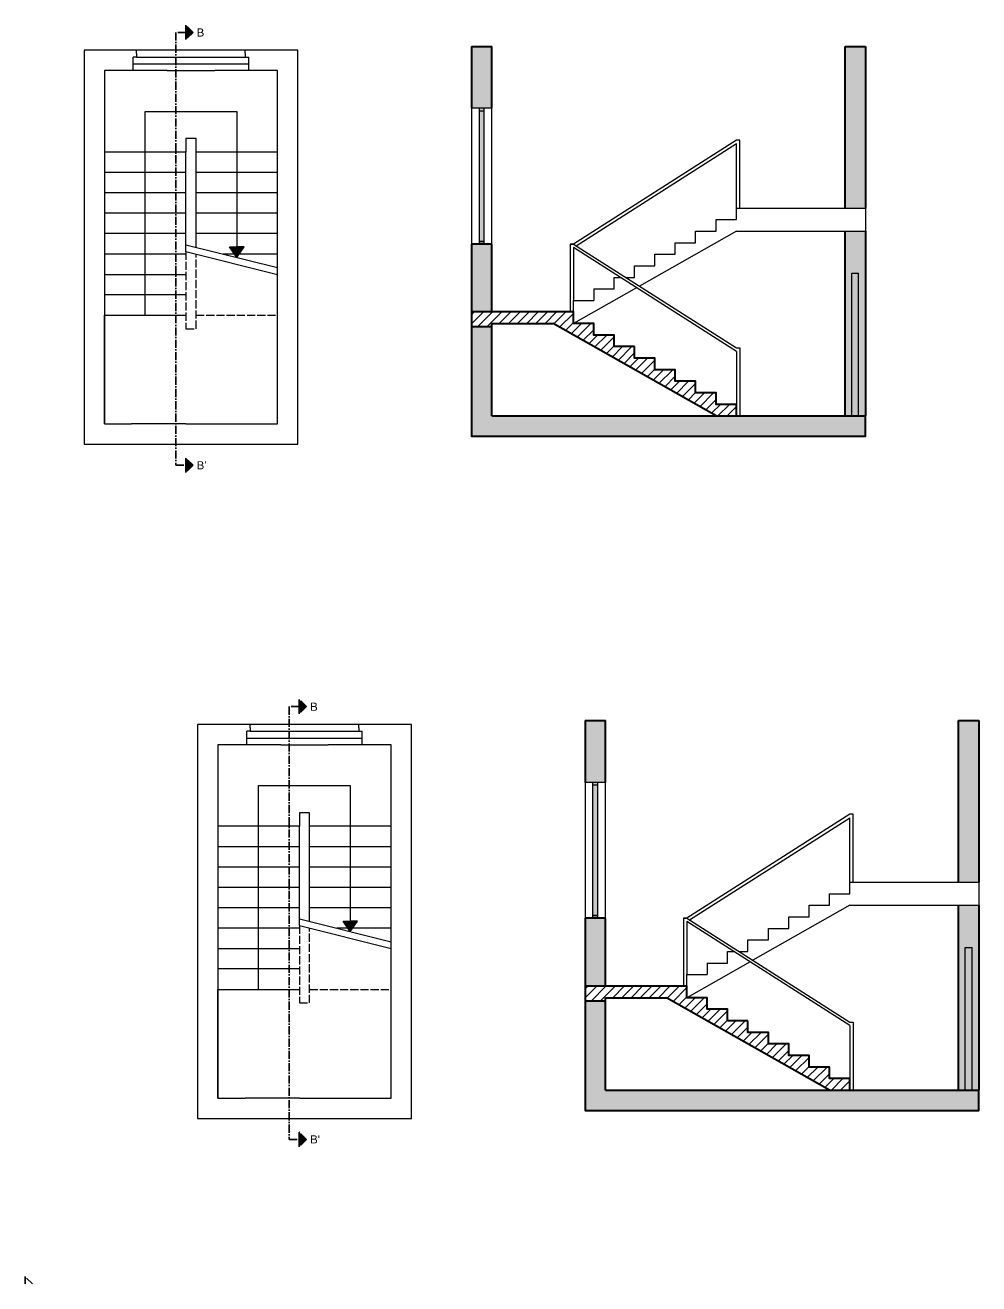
# Model space of a CAD drawing. Header units: millimetres. Extents: x -10077 to 9897, y -674 to 9335.
# Drawn here: x 3005 to 4410, y 76 to 1929 of the extents above; entities that cross this region are included whole.
import ezdxf

# ---------------------------------------------------------------- set-up
doc = ezdxf.new("R2010")
doc.units = ezdxf.units.MM
doc.linetypes.add('ACAD_ISO02W100', pattern=[15, 12, -3])
doc.linetypes.add('ACAD_ISO10W100', pattern=[18, 12, -3, 0, -3])
doc.layers.add('linee di sezione', color=201, linetype='ACAD_ISO10W100', lineweight=35)
doc.layers.add('muri grandi', color=7, linetype='Continuous', lineweight=40)
for name, color, linetype in [('porte', 42, 'Continuous'), ('solid', 254, 'Continuous'), ('tratteggiata', 7, 'ACAD_ISO02W100'), ('vetro', 140, 'Continuous')]:
    doc.layers.add(name, color=color, linetype=linetype)
doc.styles.get("Standard").update_dxf_attribs({"font": 'arial.ttf'})

msp = doc.modelspace()

# ---------------------------------------------------------------- hatches: boundary and pattern name
h = msp.add_hatch(color=256)
h.dxf.hatch_style = 1
h.paths.add_polyline_path([(3317.2, 1586.9), (3327.8, 1602.5), (3317.2, 1602.5), (3306.6, 1602.5)])
h = msp.add_hatch()
h.set_pattern_fill('ANSI31', color=256, scale=3)
h.set_pattern_definition([(45, (-254.4135, 104.243), (-6.735192, 6.735192), [])])
h.paths.add_polyline_path([(3812.9, 1506.6), (3662.9, 1506.6), (3662.9, 1484.6), (3692.9, 1484.6), (3692.9, 1489.6), (3782.9, 1489.6), (4022.9, 1353.6), (4052.9, 1353.6), (4052.9, 1370.6), (4022.9, 1370.6), (4022.9, 1387.6), (3992.9, 1387.6), (3992.9, 1404.6), (3962.9, 1404.6), (3962.9, 1421.6), (3932.9, 1421.6), (3932.9, 1438.6), (3902.9, 1438.6), (3902.9, 1455.6), (3872.9, 1455.6), (3872.9, 1472.6), (3842.9, 1472.6), (3842.9, 1489.6), (3812.9, 1489.6)])
h = msp.add_hatch(color=256)
h.dxf.hatch_style = 1
h.paths.add_polyline_path([(3484.3, 594.5), (3494.9, 610.1), (3484.3, 610.1), (3473.7, 610.1)])
h = msp.add_hatch()
h.set_pattern_fill('ANSI31', color=256, scale=3)
h.set_pattern_definition([(45, (-87.376, -888.119), (-6.735192, 6.735192), [])])
h.paths.add_polyline_path([(3980, 514.2), (3830, 514.2), (3830, 492.2), (3860, 492.2), (3860, 497.2), (3950, 497.2), (4190, 361.2), (4220, 361.2), (4220, 378.2), (4190, 378.2), (4190, 395.2), (4160, 395.2), (4160, 412.2), (4130, 412.2), (4130, 429.2), (4100, 429.2), (4100, 446.2), (4070, 446.2), (4070, 463.2), (4040, 463.2), (4040, 480.2), (4010, 480.2), (4010, 497.2), (3980, 497.2)])
at = {"layer": 'linee di sezione'}
h = msp.add_hatch(color=256, dxfattribs=at)
h.dxf.hatch_style = 1
h.paths.add_polyline_path([(3252.8, 1918.2), (3242.2, 1928.8), (3242.2, 1918.2), (3242.2, 1907.6)])
h = msp.add_hatch(color=256, dxfattribs=at)
h.dxf.hatch_style = 1
h.paths.add_polyline_path([(3252.8, 1280.9), (3242.2, 1291.5), (3242.2, 1280.9), (3242.2, 1270.3)])
h = msp.add_hatch(color=256, dxfattribs=at)
h.dxf.hatch_style = 1
h.paths.add_polyline_path([(3419.9, 925.8), (3409.2, 936.4), (3409.2, 925.8), (3409.2, 915.2)])
h = msp.add_hatch(color=256, dxfattribs=at)
h.dxf.hatch_style = 1
h.paths.add_polyline_path([(3419.9, 288.5), (3409.2, 299.2), (3409.2, 288.5), (3409.2, 277.9)])
at = {"layer": 'porte'}
h = msp.add_hatch(color=256, dxfattribs=at)
h.dxf.hatch_style = 1
h.paths.add_polyline_path([(3681.7, 1806.6), (3674.1, 1806.6), (3674.1, 1802.8), (3681.7, 1802.8)])
h.paths.add_polyline_path([(3681.7, 1610.4), (3674.1, 1610.4), (3674.1, 1606.6), (3681.7, 1606.6)])
h = msp.add_hatch(color=256, dxfattribs=at)
h.dxf.hatch_style = 1
h.paths.add_polyline_path([(4232.9, 1563.6), (4222.9, 1563.6), (4222.9, 1353.6), (4232.9, 1353.6)])
h = msp.add_hatch(color=256, dxfattribs=at)
h.dxf.hatch_style = 1
h.paths.add_polyline_path([(3848.8, 814.2), (3841.2, 814.2), (3841.2, 810.4), (3848.8, 810.4)])
h.paths.add_polyline_path([(3848.8, 618.1), (3841.2, 618.1), (3841.2, 614.2), (3848.8, 614.2)])
h = msp.add_hatch(color=256, dxfattribs=at)
h.dxf.hatch_style = 1
h.paths.add_polyline_path([(4400, 571.2), (4390, 571.2), (4390, 361.2), (4400, 361.2)])
at = {"layer": 'solid'}
h = msp.add_hatch(color=256, dxfattribs=at)
h.dxf.hatch_style = 1
h.paths.add_polyline_path([(4242.9, 1625.6), (4212.9, 1625.6), (4212.9, 1353.6), (4222.9, 1353.6), (4222.9, 1563.6), (4232.9, 1563.6), (4232.9, 1353.6), (4242.9, 1353.6)])
h.paths.add_polyline_path([(4242.9, 1353.6), (4232.9, 1353.6), (4212.9, 1353.6), (4052.9, 1353.6), (4022.9, 1353.6), (3692.9, 1353.6), (3692.9, 1484.6), (3662.9, 1484.6), (3662.9, 1353.6), (3662.9, 1323.6), (4242.9, 1323.6)])
h.paths.add_polyline_path([(3692.9, 1606.6), (3662.9, 1606.6), (3662.9, 1506.6), (3692.9, 1506.6)])
h.paths.add_polyline_path([(3692.9, 1897.6), (3662.9, 1897.6), (3662.9, 1806.6), (3692.9, 1806.6)])
h = msp.add_hatch(color=256, dxfattribs=at)
h.dxf.hatch_style = 1
h.paths.add_polyline_path([(4242.9, 1897.6), (4212.9, 1897.6), (4212.9, 1659.6), (4242.9, 1659.6)])
h = msp.add_hatch(color=256, dxfattribs=at)
h.dxf.hatch_style = 1
h.paths.add_polyline_path([(4410, 633.2), (4380, 633.2), (4380, 361.2), (4390, 361.2), (4390, 571.2), (4400, 571.2), (4400, 361.2), (4410, 361.2)])
h.paths.add_polyline_path([(4410, 361.2), (4400, 361.2), (4380, 361.2), (4220, 361.2), (4190, 361.2), (3860, 361.2), (3860, 492.2), (3830, 492.2), (3830, 361.2), (3830, 331.2), (4410, 331.2)])
h.paths.add_polyline_path([(3860, 614.2), (3830, 614.2), (3830, 514.2), (3860, 514.2)])
h.paths.add_polyline_path([(3860, 905.2), (3830, 905.2), (3830, 814.2), (3860, 814.2)])
h = msp.add_hatch(color=256, dxfattribs=at)
h.dxf.hatch_style = 1
h.paths.add_polyline_path([(4410, 905.2), (4380, 905.2), (4380, 667.2), (4410, 667.2)])
at = {"layer": 'vetro'}
h = msp.add_hatch(color=256, dxfattribs=at)
h.dxf.hatch_style = 1
h.paths.add_polyline_path([(3681.7, 1802.8), (3674.1, 1802.8), (3674.1, 1610.4), (3681.7, 1610.4)])
h = msp.add_hatch(color=256, dxfattribs=at)
h.dxf.hatch_style = 1
h.paths.add_polyline_path([(3848.8, 810.4), (3841.2, 810.4), (3841.2, 618.1), (3848.8, 618.1)])

# ---------------------------------------------------------------- linework, layer by layer
for p, q in [((3169.7, 1886.9), (3169.7, 1891.9)), ((3329.7, 1886.9), (3329.7, 1891.9)), ((3164.7, 1861.9), (3164.7, 1881.9)), ((3169.7, 1881.9), (3164.7, 1881.9)), ((3164.7, 1871.9), (3334.7, 1871.9)), ((3169.7, 1886.9), (3169.7, 1881.9)), ((3169.7, 1881.9), (3329.7, 1881.9)), ((3329.7, 1886.9), (3329.7, 1881.9)), ((3329.7, 1881.9), (3334.7, 1881.9)), ((3334.7, 1861.9), (3334.7, 1881.9)), ((3122.2, 1861.9), (3122.2, 1341.9)), ((3214.7, 1861.9), (3122.2, 1861.9)), ((3214.7, 1861.9), (3284.7, 1861.9)), ((3377.2, 1861.9), (3284.7, 1861.9)), ((3377.2, 1341.9), (3377.2, 1861.9)), ((3182.2, 1501.9), (3182.2, 1801.9)), ((3182.2, 1801.9), (3317.2, 1801.9)), ((3317.2, 1801.9), (3317.2, 1586.9)), ((3257.2, 1761.9), (3242.2, 1761.9)), ((3242.2, 1761.9), (3242.2, 1741.9)), ((3257.2, 1601.9), (3257.2, 1761.9)), ((3242.2, 1741.9), (3122.2, 1741.9)), ((3242.2, 1711.9), (3242.2, 1741.9)), ((3377.2, 1741.9), (3257.2, 1741.9)), ((3242.2, 1711.9), (3122.2, 1711.9)), ((3242.2, 1681.9), (3242.2, 1711.9)), ((3377.2, 1711.9), (3257.2, 1711.9)), ((3242.2, 1681.9), (3122.2, 1681.9)), ((3242.2, 1651.9), (3242.2, 1681.9)), ((3377.2, 1681.9), (3257.2, 1681.9)), ((3242.2, 1621.9), (3122.2, 1621.9)), ((3242.2, 1595.6), (3242.2, 1621.9)), ((3377.2, 1621.9), (3257.2, 1621.9)), ((3242.2, 1591.9), (3122.2, 1591.9)), ((3377.2, 1591.9), (3297.2, 1591.9)), ((3122.2, 1561.9), (3242.2, 1561.9)), ((3242.2, 1531.9), (3122.2, 1531.9)), ((3122.2, 1341.9), (3122.2, 1501.9)), ((3122.2, 1501.9), (3242.2, 1501.9)), ((3122.2, 1341.9), (3162.2, 1341.9)), ((3242.2, 1341.9), (3162.2, 1341.9)), ((3242.2, 1341.9), (3377.2, 1341.9)), ((3331.8, 869.5), (3331.8, 889.5)), ((3336.8, 889.5), (3331.8, 889.5)), ((3336.8, 894.5), (3336.8, 899.5)), ((3336.8, 894.5), (3336.8, 889.5)), ((3336.8, 889.5), (3496.8, 889.5)), ((3496.8, 894.5), (3496.8, 899.5)), ((3496.8, 894.5), (3496.8, 889.5)), ((3496.8, 889.5), (3501.8, 889.5)), ((3501.8, 869.5), (3501.8, 889.5)), ((3331.8, 879.5), (3501.8, 879.5)), ((3289.3, 869.5), (3289.3, 349.5)), ((3381.8, 869.5), (3289.3, 869.5)), ((3381.8, 869.5), (3451.8, 869.5)), ((3544.3, 869.5), (3451.8, 869.5)), ((3544.3, 349.5), (3544.3, 869.5)), ((3349.3, 509.5), (3349.3, 809.5)), ((3349.3, 809.5), (3484.3, 809.5)), ((3484.3, 809.5), (3484.3, 594.5)), ((3424.3, 769.5), (3409.3, 769.5)), ((3409.3, 769.5), (3409.3, 749.5)), ((3424.3, 609.5), (3424.3, 769.5)), ((3409.3, 749.5), (3289.3, 749.5)), ((3409.3, 719.5), (3409.3, 749.5)), ((3544.3, 749.5), (3424.3, 749.5)), ((3409.3, 719.5), (3289.3, 719.5)), ((3409.3, 689.5), (3409.3, 719.5)), ((3544.3, 719.5), (3424.3, 719.5)), ((3409.3, 689.5), (3289.3, 689.5)), ((3409.3, 659.5), (3409.3, 689.5)), ((3544.3, 689.5), (3424.3, 689.5)), ((3409.3, 629.5), (3289.3, 629.5)), ((3409.3, 603.3), (3409.3, 629.5)), ((3544.3, 629.5), (3424.3, 629.5)), ((3409.3, 599.5), (3289.3, 599.5)), ((3544.3, 599.5), (3464.3, 599.5)), ((3289.3, 569.5), (3409.3, 569.5)), ((3409.3, 539.5), (3289.3, 539.5)), ((3289.3, 349.5), (3289.3, 509.5)), ((3289.3, 509.5), (3409.3, 509.5)), ((3289.3, 349.5), (3329.3, 349.5)), ((3409.3, 349.5), (3329.3, 349.5)), ((3409.3, 349.5), (3544.3, 349.5))]:
    msp.add_line(p, q)
for points in [[(3242.2, 1311.9), (3407.2, 1311.9), (3407.2, 1891.9), (3092.2, 1891.9), (3092.2, 1311.9), (3242.2, 1311.9)], [(3662.9, 1806.6), (3662.9, 1606.6)], [(3692.9, 1806.6), (3662.9, 1806.6)], [(3674.1, 1806.6), (3674.1, 1802.8), (3681.7, 1802.8), (3681.7, 1806.6)], [(3674.1, 1802.8), (3674.1, 1610.4)], [(3681.7, 1610.4), (3681.7, 1802.8)], [(3692.9, 1606.6), (3692.9, 1806.6)], [(4057.9, 1759.6), (4052.9, 1759.6), (3812.9, 1606.6)], [(3816.9, 1604.1), (4052.9, 1754.6)], [(4052.9, 1659.6), (4052.9, 1754.6)], [(4057.9, 1659.6), (4057.9, 1759.6)], [(3242.2, 1621.9), (3242.2, 1651.9), (3122.2, 1651.9)], [(3377.2, 1621.9), (3377.2, 1651.9), (3257.2, 1651.9)], [(4052.9, 1642.6), (4052.9, 1659.6), (4242.9, 1659.6)], [(4242.9, 1659.6), (4242.9, 1625.6)], [(4022.9, 1625.6), (4022.9, 1642.6), (4052.9, 1642.6)], [(3889.8, 1557.6), (3902.9, 1557.6), (3902.9, 1574.6), (3932.9, 1574.6), (3932.9, 1591.6), (3962.9, 1591.6), (3962.9, 1608.6), (3992.9, 1608.6), (3992.9, 1625.6), (4022.9, 1625.6)], [(4052.9, 1625.6), (3910.1, 1544.7)], [(4052.9, 1625.6), (4242.9, 1625.6)], [(3242.2, 1605.6), (3377.3, 1571.9)], [(3242.2, 1595.6), (3377.2, 1561.9)], [(3317.2, 1586.9), (3306.6, 1602.5), (3317.2, 1602.5)], [(3317.2, 1586.9), (3327.8, 1602.5), (3317.2, 1602.5)], [(3681.7, 1606.6), (3681.7, 1610.4), (3674.1, 1610.4), (3674.1, 1606.6)], [(3674.1, 1610.4), (3681.7, 1610.4)], [(3812.9, 1606.6), (3807.9, 1606.6), (3807.9, 1506.6)], [(3807.9, 1606.6), (3812.9, 1606.6), (4052.9, 1453.6)], [(3812.9, 1601.6), (3812.9, 1523.6)], [(4052.9, 1448.6), (3812.9, 1601.6)], [(3872.9, 1557.6), (3882, 1557.6)], [(3872.9, 1540.6), (3872.9, 1557.6)], [(4222.9, 1353.6), (4222.9, 1563.6)], [(4222.9, 1563.6), (4232.9, 1563.6)], [(4232.9, 1353.6), (4232.9, 1563.6)], [(3905.9, 1542.3), (3812.9, 1489.6)], [(3842.9, 1540.6), (3872.9, 1540.6)], [(3842.9, 1540.6), (3842.9, 1523.6)], [(3812.9, 1506.6), (3812.9, 1523.6), (3842.9, 1523.6)], [(4052.9, 1453.6), (4057.9, 1453.6), (4057.9, 1353.6)], [(4052.9, 1448.6), (4052.9, 1370.6)], [(4242.9, 1353.6), (4212.9, 1353.6)], [(4222.9, 1353.6), (4232.9, 1353.6)], [(3409.3, 319.5), (3574.3, 319.5), (3574.3, 899.5), (3259.3, 899.5), (3259.3, 319.5), (3409.3, 319.5)], [(3830, 814.2), (3830, 614.2)], [(3860, 814.2), (3830, 814.2)], [(3841.2, 814.2), (3841.2, 810.4), (3848.8, 810.4), (3848.8, 814.2)], [(3841.2, 810.4), (3841.2, 618.1)], [(3848.8, 618.1), (3848.8, 810.4)], [(3860, 614.2), (3860, 814.2)], [(4225, 767.2), (4220, 767.2), (3980, 614.2)], [(3983.9, 611.7), (4220, 762.2)], [(4220, 667.2), (4220, 762.2)], [(4225, 667.2), (4225, 767.2)], [(4220, 650.2), (4220, 667.2), (4410, 667.2)], [(4410, 667.2), (4410, 633.2)], [(3409.3, 629.5), (3409.3, 659.5), (3289.3, 659.5)], [(3544.3, 629.5), (3544.3, 659.5), (3424.3, 659.5)], [(4190, 633.2), (4190, 650.2), (4220, 650.2)], [(4056.8, 565.2), (4070, 565.2), (4070, 582.2), (4100, 582.2), (4100, 599.2), (4130, 599.2), (4130, 616.2), (4160, 616.2), (4160, 633.2), (4190, 633.2)], [(4220, 633.2), (4077.1, 552.3)], [(4220, 633.2), (4410, 633.2)], [(3409.3, 613.3), (3544.3, 579.5)], [(3848.8, 614.2), (3848.8, 618.1), (3841.2, 618.1), (3841.2, 614.2)], [(3841.2, 618.1), (3848.8, 618.1)], [(3980, 614.2), (3975, 614.2), (3975, 514.2)], [(3975, 614.2), (3980, 614.2), (4220, 461.2)], [(3409.3, 603.3), (3544.3, 569.5)], [(3484.3, 594.5), (3473.7, 610.1), (3484.3, 610.1)], [(3484.3, 594.5), (3494.9, 610.1), (3484.3, 610.1)], [(3980, 609.2), (3980, 531.2)], [(4220, 456.2), (3980, 609.2)], [(4040, 565.2), (4049, 565.2)], [(4040, 548.2), (4040, 565.2)], [(4390, 361.2), (4390, 571.2)], [(4390, 571.2), (4400, 571.2)], [(4400, 361.2), (4400, 571.2)], [(4073, 549.9), (3980, 497.2)], [(4010, 548.2), (4040, 548.2)], [(4010, 548.2), (4010, 531.2)], [(3980, 514.2), (3980, 531.2), (4010, 531.2)], [(4220, 461.2), (4225, 461.2), (4225, 361.2)], [(4220, 456.2), (4220, 378.2)], [(4410, 361.2), (4380, 361.2)], [(4390, 361.2), (4400, 361.2)]]:
    msp.add_lwpolyline(points)
at = {"layer": 'linee di sezione'}
for points in [[(3252.8, 1918.2), (3242.2, 1928.8), (3242.2, 1918.2)], [(3242.2, 1918.2), (3227.2, 1918.2), (3227.2, 1280.9), (3242.2, 1280.9)], [(3252.8, 1918.2), (3242.2, 1907.6), (3242.2, 1918.2)], [(3252.8, 1280.9), (3242.2, 1291.5), (3242.2, 1280.9)], [(3252.8, 1280.9), (3242.2, 1270.3), (3242.2, 1280.9)], [(3419.9, 925.8), (3409.2, 936.4), (3409.2, 925.8)], [(3409.2, 925.8), (3394.2, 925.8), (3394.2, 288.5), (3409.2, 288.5)], [(3419.9, 925.8), (3409.2, 915.2), (3409.2, 925.8)], [(3419.9, 288.5), (3409.2, 299.2), (3409.2, 288.5)], [(3419.9, 288.5), (3409.2, 277.9), (3409.2, 288.5)], [(3016.1, 76), (3005.5, 86.7), (3005.5, 76)]]:
    msp.add_lwpolyline(points, dxfattribs=at)
at = {"layer": 'muri grandi'}
for points in [[(3662.9, 1897.6), (3662.9, 1806.6)], [(3662.9, 1897.6), (3692.9, 1897.6)], [(3692.9, 1806.6), (3692.9, 1897.6)], [(4212.9, 1659.6), (4212.9, 1897.6)], [(4212.9, 1897.6), (4242.9, 1897.6)], [(4242.9, 1897.6), (4242.9, 1659.6)], [(4212.9, 1353.6), (4212.9, 1625.6)], [(4242.9, 1625.6), (4242.9, 1353.6)], [(3662.9, 1606.6), (3662.9, 1506.6)], [(3692.9, 1606.6), (3662.9, 1606.6)], [(3692.9, 1506.6), (3692.9, 1606.6)], [(3662.9, 1506.6), (3662.9, 1484.6)], [(3872.9, 1455.6), (3872.9, 1472.6), (3842.9, 1472.6), (3842.9, 1489.6), (3812.9, 1489.6), (3812.9, 1506.6), (3662.9, 1506.6)], [(3662.9, 1484.6), (3662.9, 1353.6)], [(3692.9, 1484.6), (3662.9, 1484.6)], [(3692.9, 1484.6), (3692.9, 1489.6)], [(3692.9, 1489.6), (3782.9, 1489.6)], [(3692.9, 1353.6), (3692.9, 1484.6)], [(4022.9, 1353.6), (3782.9, 1489.6)], [(3902.9, 1455.6), (3872.9, 1455.6)], [(4052.9, 1353.6), (4052.9, 1370.6), (4022.9, 1370.6), (4022.9, 1387.6), (3992.9, 1387.6), (3992.9, 1404.6), (3962.9, 1404.6), (3962.9, 1421.6), (3932.9, 1421.6), (3932.9, 1438.6), (3902.9, 1438.6), (3902.9, 1455.6)], [(3662.9, 1353.6), (3662.9, 1323.6), (4242.9, 1323.6), (4242.9, 1353.6)], [(3692.9, 1353.6), (4022.9, 1353.6)], [(4022.9, 1353.6), (4052.9, 1353.6)], [(4052.9, 1353.6), (4242.9, 1353.6)], [(3830, 905.2), (3830, 814.2)], [(3830, 905.2), (3860, 905.2)], [(3860, 814.2), (3860, 905.2)], [(4380, 667.2), (4380, 905.2)], [(4380, 905.2), (4410, 905.2)], [(4410, 905.2), (4410, 667.2)], [(4380, 361.2), (4380, 633.2)], [(4410, 633.2), (4410, 361.2)], [(3830, 614.2), (3830, 514.2)], [(3860, 614.2), (3830, 614.2)], [(3860, 514.2), (3860, 614.2)], [(3830, 514.2), (3830, 492.2)], [(4040, 463.2), (4040, 480.2), (4010, 480.2), (4010, 497.2), (3980, 497.2), (3980, 514.2), (3830, 514.2)], [(3830, 492.2), (3830, 361.2)], [(3860, 492.2), (3830, 492.2)], [(3860, 492.2), (3860, 497.2)], [(3860, 497.2), (3950, 497.2)], [(3860, 361.2), (3860, 492.2)], [(4190, 361.2), (3950, 497.2)], [(4070, 463.2), (4040, 463.2)], [(4220, 361.2), (4220, 378.2), (4190, 378.2), (4190, 395.2), (4160, 395.2), (4160, 412.2), (4130, 412.2), (4130, 429.2), (4100, 429.2), (4100, 446.2), (4070, 446.2), (4070, 463.2)], [(3830, 361.2), (3830, 331.2), (4410, 331.2), (4410, 361.2)], [(3860, 361.2), (4190, 361.2)], [(4190, 361.2), (4220, 361.2)], [(4220, 361.2), (4410, 361.2)]]:
    msp.add_lwpolyline(points, dxfattribs=at)
at = {"layer": 'porte'}
for points in [[(3674.1, 1606.6), (3681.7, 1606.6)], [(3841.2, 614.2), (3848.8, 614.2)]]:
    msp.add_lwpolyline(points, dxfattribs=at)
at = {"layer": 'tratteggiata'}
for points in [[(3242.2, 1595.6), (3242.2, 1481.9), (3257.2, 1481.9), (3257.2, 1591.9)], [(3257.2, 1501.9), (3377.2, 1501.9)], [(3409.3, 603.3), (3409.3, 489.5), (3424.3, 489.5), (3424.3, 599.5)], [(3424.3, 509.5), (3544.3, 509.5)]]:
    msp.add_lwpolyline(points, dxfattribs=at)

# ---------------------------------------------------------------- texts
at = {"layer": 'linee di sezione', "char_height": 12, "attachment_point": 1}
for s, insert in [('B', (3258.1, 1924)), ("B'", (3258.1, 1287)), ('B', (3425.2, 931.6)), ("B'", (3425.2, 294.7))]:
    msp.add_mtext_dynamic_manual_height_columns(s, width=22.148, gutter_width=12.5, heights=[0], dxfattribs=dict(at, insert=insert))

doc.saveas('drawing.dxf')
